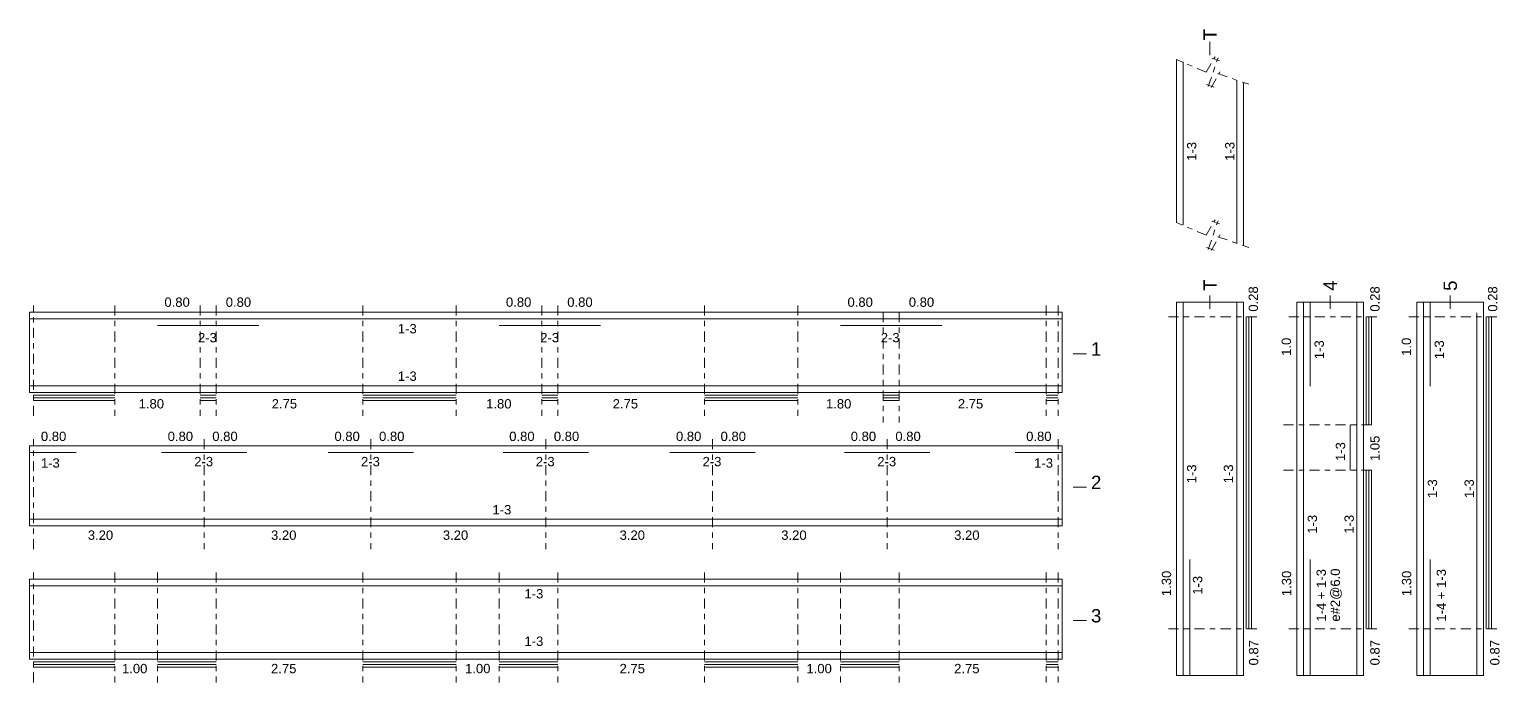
# Model space of a CAD drawing. Header units: metres. Extents: x 101 to 152, y -469 to -326.
# Drawn here: x 108.35 to 135.9, y -374.47 to -362.23 of the extents above; entities that cross this region are included whole.
import ezdxf

# ---------------------------------------------------------------- set-up
doc = ezdxf.new("R2010")
doc.units = ezdxf.units.M
doc.header["$LTSCALE"] = 5
doc.header["$MEASUREMENT"] = 0
doc.linetypes.add('CENTER2', pattern=[1.125, 0.75, -0.125, 0.125, -0.125])
for name, color, linetype, lineweight in [('A-ANNO-SYMB', 3, 'Continuous', 18), ('A-ANNO-TEXT', 3, 'Continuous', 18), ('A-DETL-MBND', 3, 'Continuous', 18)]:
    doc.layers.add(name, color=color, linetype=linetype, lineweight=lineweight)
doc.styles.add('E-ARIAL', font='arial.ttf')

msp = doc.modelspace()

# ---------------------------------------------------------------- linework, layer by layer
at = {"layer": 'A-ANNO-SYMB', "linetype": 'CENTER2', "ltscale": 0.05}
for p, q in [((130.402, -363.03), (129.846, -362.792)), ((130.402, -363.03), (130.565, -362.737)), ((130.437, -363.296), (130.622, -362.757)), ((130.508, -362.765), (130.65, -362.814)), ((130.494, -363.315), (130.658, -363.023)), ((130.615, -363.055), (131.196, -363.255)), ((130.407, -363.26), (130.549, -363.309)), ((130.402, -366.085), (129.846, -365.847)), ((130.402, -366.085), (130.565, -365.793)), ((130.437, -366.351), (130.622, -365.812)), ((130.508, -365.821), (130.65, -365.869)), ((130.494, -366.37), (130.658, -366.078)), ((130.615, -366.111), (131.196, -366.31)), ((130.407, -366.315), (130.549, -366.364)), ((108.423, -369.468), (108.423, -367.403)), ((109.948, -367.403), (109.948, -369.468)), ((111.548, -367.403), (111.548, -369.468)), ((111.848, -367.403), (111.848, -369.468)), ((114.598, -367.403), (114.598, -369.468)), ((116.348, -367.403), (116.348, -369.468)), ((117.948, -367.403), (117.948, -369.468)), ((118.248, -367.403), (118.248, -369.468)), ((120.998, -367.403), (120.998, -369.468)), ((122.748, -367.403), (122.748, -369.468)), ((127.398, -367.403), (127.398, -369.468)), ((127.623, -367.403), (127.623, -369.468)), ((124.348, -367.528), (124.348, -369.593)), ((124.648, -367.528), (124.648, -369.593)), ((131.346, -367.61), (129.596, -367.61)), ((133.596, -367.61), (131.846, -367.61)), ((135.846, -367.61), (134.096, -367.61)), ((131.846, -369.635), (133.596, -369.635)), ((108.423, -371.968), (108.423, -369.903)), ((111.623, -369.903), (111.623, -371.968)), ((114.748, -369.903), (114.748, -371.968)), ((118.023, -369.903), (118.023, -371.968)), ((121.148, -369.903), (121.148, -371.968)), ((124.423, -369.903), (124.423, -371.968)), ((127.623, -369.903), (127.623, -371.968)), ((131.846, -370.485), (133.596, -370.485)), ((108.423, -374.468), (108.423, -372.403)), ((109.948, -372.403), (109.948, -374.468)), ((110.748, -372.403), (110.748, -374.468)), ((111.848, -372.403), (111.848, -374.468)), ((114.598, -372.403), (114.598, -374.468)), ((116.348, -372.403), (116.348, -374.468)), ((117.148, -372.403), (117.148, -374.468)), ((118.248, -372.403), (118.248, -374.468)), ((118.248, -372.403), (118.248, -374.468)), ((120.998, -372.403), (120.998, -374.468)), ((122.748, -372.403), (122.748, -374.468)), ((123.548, -372.403), (123.548, -374.468)), ((124.648, -372.403), (124.648, -374.468)), ((124.648, -372.403), (124.648, -374.468)), ((127.398, -372.403), (127.398, -374.468)), ((127.623, -372.403), (127.623, -374.468)), ((131.346, -373.46), (129.596, -373.46)), ((133.596, -373.46), (131.846, -373.46)), ((135.846, -373.46), (134.096, -373.46))]:
    msp.add_line(p, q, dxfattribs=at)
at = {"layer": 'A-ANNO-TEXT', "color": 2}
for p, q in [((130.471, -362.708, 70.947), (130.471, -362.458, 70.947)), ((130.471, -367.46, 70.947), (130.471, -367.21, 70.947)), ((132.721, -367.46, 70.947), (132.721, -367.21, 70.947)), ((134.971, -367.46, 70.947), (134.971, -367.21, 70.947))]:
    msp.add_line(p, q, dxfattribs=at)
at = {"layer": 'A-ANNO-TEXT', "color": 2, "elevation": 70.947}
for points in [[(127.907, -368.303), (128.157, -368.303)], [(127.907, -370.803), (128.157, -370.803)], [(127.907, -373.303), (128.157, -373.303)]]:
    msp.add_lwpolyline(points, dxfattribs=at)
at = {"layer": 'A-DETL-MBND'}
for p, q in [((129.846, -362.792), (129.846, -364.889)), ((131.096, -364.889), (131.096, -363.22)), ((129.846, -364.889), (129.846, -365.847)), ((131.096, -366.276), (131.096, -364.889)), ((129.846, -367.335), (129.846, -374.335)), ((131.096, -367.335), (129.846, -367.335)), ((131.096, -374.335), (131.096, -367.335)), ((132.096, -367.335), (132.096, -374.335)), ((133.346, -367.335), (132.096, -367.335)), ((133.346, -374.335), (133.346, -367.335)), ((134.346, -367.335), (134.346, -374.335)), ((135.596, -367.335), (134.346, -367.335)), ((135.596, -374.335), (135.596, -367.335)), ((108.348, -369.028), (108.348, -367.528)), ((127.698, -367.528), (108.348, -367.528)), ((127.698, -367.528), (127.698, -369.028)), ((108.348, -369.028), (127.698, -369.028)), ((108.348, -371.528), (108.348, -370.028)), ((127.698, -370.028), (108.348, -370.028)), ((108.348, -370.153), (109.148, -370.153)), ((127.698, -370.153), (126.898, -370.153)), ((127.698, -370.028), (127.698, -371.528)), ((108.348, -371.528), (127.698, -371.528)), ((108.348, -374.028), (108.348, -372.528)), ((127.698, -372.528), (108.348, -372.528)), ((108.348, -372.653), (109.148, -372.653)), ((127.698, -372.528), (127.698, -374.028)), ((108.348, -374.028), (127.698, -374.028)), ((131.096, -374.335), (129.846, -374.335)), ((133.346, -374.335), (132.096, -374.335)), ((135.596, -374.335), (134.346, -374.335))]:
    msp.add_line(p, q, dxfattribs=at)
at = {"layer": 'A-DETL-MBND', "color": 5}
for p, q in [((129.971, -362.835), (129.971, -364.889)), ((130.971, -364.889), (130.971, -363.178)), ((129.971, -364.889), (129.971, -365.89)), ((130.971, -366.233), (130.971, -364.889)), ((129.971, -374.335), (129.971, -367.335)), ((130.971, -374.335), (130.971, -367.335)), ((132.221, -374.335), (132.221, -367.335)), ((132.346, -368.91), (132.346, -367.335)), ((133.221, -374.335), (133.221, -367.335)), ((134.471, -374.335), (134.471, -367.335)), ((134.596, -368.91), (134.596, -367.335)), ((108.348, -367.653), (127.698, -367.653)), ((110.748, -367.778), (112.648, -367.778)), ((117.148, -367.778), (119.048, -367.778)), ((123.548, -367.778), (125.448, -367.778)), ((135.471, -374.335), (135.471, -367.535)), ((108.348, -368.903), (127.698, -368.903)), ((133.096, -370.485), (133.096, -369.635)), ((108.348, -370.153), (109.223, -370.153)), ((110.823, -370.153), (112.423, -370.153)), ((113.948, -370.153), (115.548, -370.153)), ((117.223, -370.153), (118.823, -370.153)), ((120.348, -370.153), (121.948, -370.153)), ((123.623, -370.153), (125.223, -370.153)), ((127.698, -370.153), (126.823, -370.153)), ((108.348, -371.403), (127.698, -371.403)), ((130.096, -374.335), (130.096, -372.16)), ((132.346, -374.335), (132.346, -372.16)), ((134.596, -374.335), (134.596, -372.16)), ((108.348, -372.653), (127.698, -372.653)), ((108.348, -373.903), (127.698, -373.903))]:
    msp.add_line(p, q, dxfattribs=at)
at = {"layer": 'A-DETL-MBND', "color": 8}
for p, q in [((131.146, -373.46), (131.146, -367.61)), ((131.196, -373.46), (131.196, -367.61)), ((131.246, -373.46), (131.246, -367.61)), ((133.396, -369.635), (133.396, -367.61)), ((133.446, -369.635), (133.446, -367.61)), ((133.496, -369.635), (133.496, -367.61)), ((135.646, -373.46), (135.646, -367.61)), ((135.696, -373.46), (135.696, -367.61)), ((135.746, -373.46), (135.746, -367.61)), ((108.423, -369.078), (109.948, -369.078)), ((108.423, -369.128), (109.948, -369.128)), ((111.548, -369.078), (111.848, -369.078)), ((111.548, -369.128), (111.848, -369.128)), ((114.598, -369.078), (116.348, -369.078)), ((114.598, -369.128), (116.348, -369.128)), ((117.948, -369.078), (118.248, -369.078)), ((117.948, -369.128), (118.248, -369.128)), ((120.998, -369.078), (122.748, -369.078)), ((120.998, -369.128), (122.748, -369.128)), ((124.348, -369.078), (124.648, -369.078)), ((124.348, -369.128), (124.648, -369.128)), ((127.398, -369.078), (127.623, -369.078)), ((127.398, -369.128), (127.623, -369.128)), ((108.423, -369.178), (109.948, -369.178)), ((111.548, -369.178), (111.848, -369.178)), ((114.598, -369.178), (116.348, -369.178)), ((117.948, -369.178), (118.248, -369.178)), ((120.998, -369.178), (122.748, -369.178)), ((124.348, -369.178), (124.648, -369.178)), ((127.398, -369.178), (127.623, -369.178)), ((133.396, -373.46), (133.396, -370.485)), ((133.446, -373.46), (133.446, -370.485)), ((133.496, -373.46), (133.496, -370.485)), ((108.423, -374.078), (109.948, -374.078)), ((108.423, -374.128), (109.948, -374.128)), ((110.748, -374.078), (111.848, -374.078)), ((110.748, -374.128), (111.848, -374.128)), ((114.598, -374.078), (116.348, -374.078)), ((114.598, -374.128), (116.348, -374.128)), ((117.148, -374.078), (118.248, -374.078)), ((117.148, -374.128), (118.248, -374.128)), ((120.998, -374.078), (122.748, -374.078)), ((120.998, -374.128), (122.748, -374.128)), ((123.548, -374.078), (124.648, -374.078)), ((123.548, -374.128), (124.648, -374.128)), ((127.398, -374.078), (127.623, -374.078)), ((127.398, -374.128), (127.623, -374.128)), ((108.423, -374.178), (109.948, -374.178)), ((110.748, -374.178), (111.848, -374.178)), ((114.598, -374.178), (116.348, -374.178)), ((117.148, -374.178), (118.248, -374.178)), ((120.998, -374.178), (122.748, -374.178)), ((123.548, -374.178), (124.648, -374.178)), ((127.398, -374.178), (127.623, -374.178))]:
    msp.add_line(p, q, dxfattribs=at)

# ---------------------------------------------------------------- texts
at = {"layer": 'A-ANNO-TEXT', "color": 2, "style": 'E-ARIAL'}
for s, p in [('T', (130.598, -362.431, -25.053)), ('T', (130.598, -367.126, -25.053)), ('4', (132.848, -367.126, -25.053)), ('5', (135.098, -367.126, -25.053))]:
    msp.add_text(s, height=0.25, rotation=90, dxfattribs=at).set_placement(p)
at = {"layer": 'A-ANNO-TEXT', "style": 'E-ARIAL'}
for s, p in [('1-3', (130.215, -364.688)), ('1-3', (130.93, -364.688)), ('0.28', (131.37, -367.516)), ('0.28', (133.649, -367.516)), ('0.28', (135.855, -367.516)), ('1.0', (131.988, -368.344)), ('1-3', (132.605, -368.405)), ('1.0', (134.238, -368.344)), ('1-3', (134.855, -368.405)), ('1-3', (133.004, -370.315)), ('1.05', (133.649, -370.315)), ('1-3', (130.215, -370.733)), ('1-3', (130.904, -370.733)), ('1-3', (134.727, -371.01)), ('1-3', (135.416, -371.01)), ('1-3', (132.477, -371.677)), ('1-3', (133.166, -371.677)), ('1.30', (129.743, -372.847)), ('1-3', (130.326, -372.821)), ('1.30', (131.993, -372.847)), ('1-4 + 1-3', (132.643, -373.325)), ('e#2@6.0', (132.906, -373.325)), ('1.30', (134.243, -372.847)), ('1-4 + 1-3', (134.893, -373.325)), ('0.87', (131.376, -374.146)), ('0.87', (133.649, -374.146)), ('0.87', (135.896, -374.146))]:
    msp.add_text(s, height=0.175, rotation=90, dxfattribs=at).set_placement(p)
for s, p in [('0.80', (110.878, -367.425)), ('0.80', (112.027, -367.425)), ('0.80', (117.278, -367.425)), ('0.80', (118.427, -367.425)), ('0.80', (123.678, -367.425)), ('0.80', (124.827, -367.425)), ('1-3', (115.252, -367.923)), ('2-3', (111.507, -368.09)), ('2-3', (117.92, -368.09)), ('2-3', (124.302, -368.09)), ('1-3', (115.252, -368.812)), ('1.80', (110.395, -369.33)), ('2.75', (112.888, -369.33)), ('1.80', (116.907, -369.33)), ('2.75', (119.278, -369.33)), ('1.80', (123.275, -369.33)), ('2.75', (125.746, -369.33)), ('0.80', (108.563, -369.94)), ('0.80', (110.939, -369.94)), ('0.80', (111.775, -369.94)), ('0.80', (114.064, -369.94)), ('0.80', (114.9, -369.94)), ('0.80', (117.339, -369.94)), ('0.80', (118.175, -369.94)), ('0.80', (120.464, -369.94)), ('0.80', (121.3, -369.94)), ('0.80', (123.739, -369.94)), ('0.80', (124.575, -369.94)), ('0.80', (127.026, -369.94)), ('1-3', (108.563, -370.439)), ('2-3', (111.437, -370.413)), ('2-3', (114.562, -370.413)), ('2-3', (117.837, -370.413)), ('2-3', (120.962, -370.413)), ('2-3', (124.237, -370.413)), ('1-3', (127.176, -370.439)), ('1-3', (117.025, -371.315)), ('3.20', (109.442, -371.792)), ('3.20', (112.876, -371.792)), ('3.20', (116.095, -371.792)), ('3.20', (119.407, -371.792)), ('3.20', (122.437, -371.792)), ('3.20', (125.677, -371.792)), ('1-3', (117.625, -372.89)), ('1-3', (117.625, -373.78)), ('1.00', (110.083, -374.292)), ('2.75', (112.876, -374.292)), ('1.00', (116.512, -374.292)), ('2.75', (119.407, -374.292)), ('1.00', (122.909, -374.292)), ('2.75', (125.677, -374.292))]:
    msp.add_text(s, height=0.175, dxfattribs=at).set_placement(p)
at = {"layer": 'A-ANNO-TEXT', "color": 2, "style": 'E-ARIAL'}
for s, p in [('1', (128.241, -368.34, -25.053)), ('2', (128.241, -370.84, -25.053)), ('3', (128.241, -373.34, -25.053))]:
    msp.add_text(s, height=0.25, dxfattribs=at).set_placement(p)

doc.saveas('drawing.dxf')
